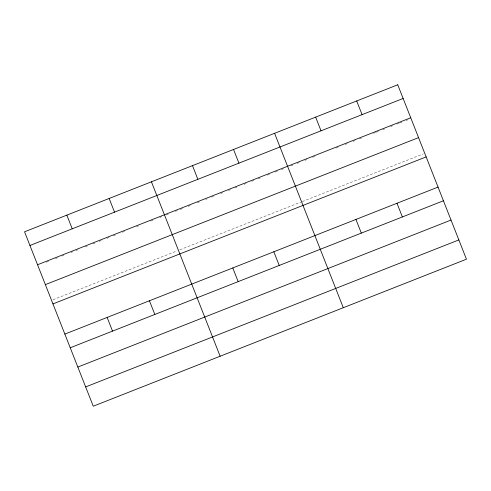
<?xml version="1.0" encoding="UTF-8"?>
<svg xmlns="http://www.w3.org/2000/svg" width="491" height="491" viewBox="0 0 491 491"><rect width="100%" height="100%" fill="white"/><g stroke="black" fill="none" stroke-linecap="round" stroke-linejoin="round"><path stroke-width="0.37" stroke-dasharray="2.46 1.84" d="M46.307 262.225L49.83 260.831M55.471 258.61L57.588 257.781M61.817 256.112L63.928 255.277M70.98 252.503L73.091 251.668M75.915 250.557L78.026 249.729M85.078 246.948L87.195 246.114M92.83 243.892L94.947 243.063M99.176 241.394L101.293 240.565M106.934 238.344L109.045 237.509M113.274 235.84L115.391 235.011M122.437 232.231L124.554 231.402M136.535 226.676L138.652 225.848M150.639 221.128L154.162 219.735M159.802 217.513L161.913 216.684M166.148 215.015L168.272 214.18M175.348 211.388L177.472 210.553M180.307 209.436L183.843 208.043M188.09 206.373L191.631 204.98M197.29 202.746L199.414 201.911M205.784 199.401L207.202 198.843M211.449 197.173L213.573 196.332M220.649 193.546L222.773 192.711M228.438 190.477L230.561 189.643M234.802 187.973L236.926 187.132M244.009 184.346L246.132 183.511M251.791 181.277L253.915 180.442M258.162 178.767L260.285 177.932M267.362 175.146L269.485 174.311M275.15 172.077L277.274 171.242M281.521 169.567L283.645 168.732M290.721 165.946L292.845 165.111M297.092 163.435L299.215 162.601M304.874 160.367L306.998 159.532M312.663 157.304L316.198 155.905M336.016 148.104L338.139 147.263M345.222 144.477L347.346 143.642M353.004 141.408L355.128 140.573M359.375 138.898L361.499 138.063M373.528 133.325L375.652 132.49M376.364 132.208L378.487 131.373M382.735 129.698L384.858 128.863M390.517 126.635L394.058 125.242M396.888 124.125L399.011 123.29M399.717 123.008L401.841 122.173M406.088 120.498L408.211 119.663M52.96 299.78L177.024 250.907M179.853 249.796L300.885 202.12M302.296 201.562L423.328 153.886"/><path stroke-width="0.74" d="M29.939 245.475L403.136 98.47M37.537 264.759L410.734 117.754M45.362 284.627L418.559 137.621M52.954 303.911L426.151 156.905M64.849 334.095L438.046 187.089M70.238 347.775L443.434 200.77M77.83 367.059L451.026 220.054M85.661 386.926L458.852 239.921M356.693 100.962L362.082 114.642M396.992 203.262L402.381 216.942M315.645 117.128L321.034 130.815M355.938 219.428L361.327 233.115M274.592 133.3L343.295 307.716M233.538 149.473L238.927 163.153M273.837 251.773L279.226 265.453M192.49 165.645L197.879 179.325M232.783 267.939L238.172 281.625M151.437 181.811L220.14 356.227M109.143 198.474L114.532 212.155M149.436 300.774L154.825 314.455M66.844 215.132L72.232 228.818M107.142 317.432L112.531 331.118M397.747 84.79L24.55 231.795L93.253 406.21L466.45 259.205L397.747 84.79"/></g></svg>
